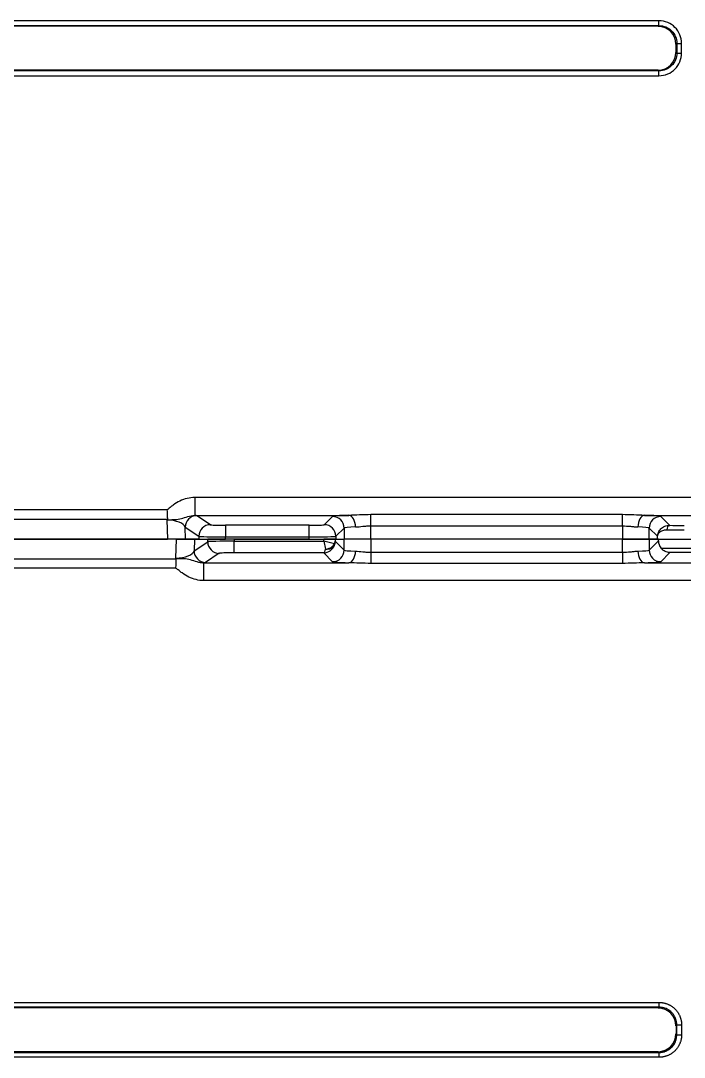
# Model space of a CAD drawing. Header units: millimetres. Extents: x 389 to 17466, y 310 to 5904.
# Drawn here: x 14890.4 to 14964.9, y 4475.6 to 4591.7 of the extents above; entities that cross this region are included whole.
import ezdxf

# ---------------------------------------------------------------- set-up
doc = ezdxf.new("R2010")
doc.units = ezdxf.units.MM

# ---------------------------------------------------------------- blocks, each defined once
blk = doc.blocks.new('YTGUH')
at = {"color": 9, "linetype": 'Continuous', "true_color": 0xc7c8ca}
for p, q in [((1788.28, 1266.16), (1758.43, 1266.16)), ((1788.21, 1264.02), (1788.28, 1266.16)), ((1788.28, 1266.16), (1790.31, 1266.16)), ((1790.31, 1266.16), (1790.27, 1264.84)), ((1790.31, 1266.16), (1791.79, 1266.16)), ((1791.79, 1265.85), (1791.79, 1266.16)), ((1794.78, 1266.16), (1791.79, 1266.16)), ((1794.78, 1266.16), (1794.78, 1265.91)), ((1794.78, 1266.16), (1804.8, 1266.16)), ((1804.8, 1265.91), (1804.8, 1266.16)), ((1806.1, 1266.16), (1804.8, 1266.16)), ((1806.1, 1266.16), (1806.1, 1265.91)), ((1806.1, 1266.16), (1807.1, 1266.16)), ((1807.1, 1264.92), (1807.1, 1266.16)), ((1810.09, 1266.16), (1807.1, 1266.16)), ((1810.09, 1266.16), (1810.09, 1264.68)), ((1838.3, 1266.16), (1810.09, 1266.16)), ((1838.3, 1264.68), (1838.3, 1266.16)), ((1838.3, 1266.16), (1841.3, 1266.16)), ((1841.3, 1266.16), (1841.3, 1264.92)), ((1842.34, 1266.16), (1841.3, 1266.16)), ((1842.34, 1265.95), (1842.34, 1266.16)), ((1842.34, 1266.16), (1862.43, 1266.16)), ((1790.27, 1264.84), (1791.79, 1265.85)), ((1794.78, 1265.91), (1804.8, 1265.91)), ((1794.78, 1264.61), (1794.78, 1265.91)), ((1806, 1265.63), (1804.8, 1265.91)), ((1804.8, 1265.91), (1805.01, 1265.02)), ((1806.1, 1265.91), (1807.1, 1264.92)), ((1841.3, 1264.92), (1842.34, 1265.95)), ((1842.62, 1265.14), (1862.04, 1265.14)), ((1758.44, 1263.94), (1788.27, 1263.94)), ((1788.25, 1263.99), (1788.21, 1264.02)), ((1793.09, 1264.56), (1791.56, 1263.54)), ((1804.8, 1264.61), (1794.78, 1264.61)), ((1805.8, 1263.62), (1804.8, 1264.61)), ((1810.09, 1264.68), (1838.3, 1264.68)), ((1810.09, 1264.68), (1810.09, 1263.43)), ((1838.3, 1264.68), (1838.3, 1263.43)), ((1843.62, 1264.64), (1842.6, 1263.62)), ((1862.04, 1264.64), (1843.62, 1264.64)), ((1788.22, 1262.88), (1758.49, 1262.88)), ((1791.35, 1263.5), (1807.62, 1263.5)), ((1791.35, 1261.5), (1791.35, 1263.5)), ((1838.3, 1263.43), (1810.09, 1263.43)), ((1840.78, 1263.5), (1892.42, 1263.5)), ((1893.34, 1261.5), (1791.35, 1261.5)), ((1704.31, 1214.23), (1842.4, 1214.23)), ((1842.4, 1214.23), (1842.4, 1213.69)), ((1842.4, 1213.69), (1704.31, 1213.69)), ((1842.32, 1213.61), (1704.39, 1213.61)), ((1842.32, 1213.61), (1842.4, 1213.69)), ((1844.4, 1211.7), (1844.31, 1211.61)), ((1844.31, 1211.61), (1844.31, 1210.7)), ((1844.4, 1210.61), (1844.4, 1211.7)), ((1844.4, 1211.7), (1844.94, 1211.7)), ((1844.94, 1211.7), (1844.94, 1210.61)), ((1844.31, 1210.7), (1844.4, 1210.61)), ((1844.4, 1210.61), (1844.94, 1210.61)), ((1704.31, 1208.62), (1842.4, 1208.62)), ((1842.4, 1208.08), (1704.31, 1208.08)), ((1842.32, 1208.71), (1704.39, 1208.71)), ((1842.4, 1208.62), (1842.32, 1208.71)), ((1842.4, 1208.62), (1842.4, 1208.08)), ((1842.4, 844.23), (1704.31, 844.23)), ((1704.31, 843.69), (1842.4, 843.69)), ((1842.32, 843.61), (1704.39, 843.61)), ((1842.4, 843.69), (1842.32, 843.61)), ((1842.4, 843.69), (1842.4, 844.23)), ((1844.31, 841.61), (1844.4, 841.7)), ((1844.31, 840.7), (1844.31, 841.61)), ((1844.4, 841.7), (1844.4, 840.61)), ((1844.4, 841.7), (1844.94, 841.7)), ((1844.94, 840.61), (1844.94, 841.7)), ((1844.4, 840.61), (1844.31, 840.7)), ((1844.4, 840.61), (1844.94, 840.61)), ((1842.32, 838.71), (1704.39, 838.71)), ((1842.32, 838.71), (1842.4, 838.62)), ((1842.4, 838.62), (1704.31, 838.62)), ((1704.31, 838.08), (1842.4, 838.08)), ((1842.4, 838.08), (1842.4, 838.62)), ((1790.35, 790.81), (1790.35, 788.81)), ((1893.34, 790.81), (1790.35, 790.81)), ((1787.22, 789.43), (1759.49, 789.43)), ((1790.35, 788.81), (1807.62, 788.81)), ((1792.09, 787.76), (1790.56, 788.77)), ((1805.8, 788.69), (1804.86, 787.76)), ((1838.3, 788.89), (1810.09, 788.89)), ((1810.09, 787.63), (1810.09, 788.89)), ((1838.3, 787.63), (1838.3, 788.89)), ((1840.78, 788.81), (1892.42, 788.81)), ((1843.6, 787.69), (1842.6, 788.69)), ((1759.44, 788.37), (1787.27, 788.37)), ((1787.25, 788.32), (1787.21, 788.3)), ((1787.21, 788.3), (1787.28, 786.16)), ((1803.16, 787.7), (1793.78, 787.7)), ((1793.78, 787.7), (1793.78, 786.4)), ((1803.16, 786.4), (1803.16, 787.7)), ((1810.09, 787.63), (1838.3, 787.63)), ((1810.09, 786.16), (1810.09, 787.63)), ((1838.3, 787.63), (1838.3, 786.16)), ((1789.31, 786.16), (1789.27, 787.47)), ((1789.27, 787.47), (1790.79, 786.46)), ((1790.79, 786.46), (1790.79, 786.16)), ((1793.78, 786.16), (1793.78, 786.4)), ((1793.78, 786.4), (1803.16, 786.4)), ((1803.16, 786.16), (1803.16, 786.4)), ((1806.16, 786.46), (1807.1, 787.39)), ((1806.16, 786.46), (1806.16, 786.16)), ((1807.1, 787.39), (1807.1, 786.16)), ((1841.3, 786.16), (1841.3, 787.39)), ((1841.3, 787.39), (1842.23, 786.46)), ((1842.23, 786.16), (1842.23, 786.46)), ((1759.43, 786.16), (1787.28, 786.16)), ((1789.31, 786.16), (1787.28, 786.16)), ((1790.79, 786.16), (1789.31, 786.16)), ((1790.79, 786.16), (1793.78, 786.16)), ((1803.16, 786.16), (1793.78, 786.16)), ((1803.16, 786.16), (1806.16, 786.16)), ((1806.16, 786.16), (1807.1, 786.16)), ((1810.09, 786.16), (1807.1, 786.16)), ((1838.3, 786.16), (1810.09, 786.16)), ((1841.3, 786.16), (1838.3, 786.16)), ((1841.3, 786.16), (1842.23, 786.16)), ((1842.23, 786.16), (1845.23, 786.16))]:
    blk.add_line(p, q, dxfattribs=at)
for centre, major_axis, ratio, start_param, end_param in [((1794.78, 1265.85), (-3, 0), 0.019788, 4.712389, 6.230825), ((1793.09, 1265.85), (-0.72, 1.08), 0.998023, 0.983941, 2.552911), ((1804.8, 1265.91), (0.54, 1.19), 0.988133, 3.572817, 4.783775), ((1804.8, 1265.91), (0.01, 1.3), 0.222706, 3.178322, 3.963111), ((1805.8, 1264.92), (-0.919, -0.919), 0.998783, 0.786007, 2.355586), ((1804.8, 1265.91), (1.3, 0.04), 0.593526, 5.870649, 6.229269), ((1805.54, 1265.64), (-0.46, 0.195), 0.685021, 3.203282, 3.695879), ((1805.54, 1265.63), (0.456, -0.205), 0.69482, 0.078462, 0.573236), ((1804.8, 1265.91), (1.2, 0.51), 0.96994, 5.512051, 5.870672), ((1810.09, 1264.92), (-3, 0), 0.050053, 0.034907, 0.957024), ((1838.3, 1264.92), (-3, 0), 0.050053, 2.184569, 3.106686), ((1842.6, 1264.92), (0.919, -0.919), 0.998783, 3.9276, 5.497178), ((1843.64, 1265.96), (-0.92, -0.92), 0.998783, 5.498396, 6.177197), ((1788.27, 1264.85), (2, 0.07), 0.41429, 4.66696, 6.193453), ((1791.56, 1264.84), (-0.72, 1.08), 0.998023, 0.983941, 2.552911), ((1794.78, 1264.55), (-1.7, 0), 0.034921, 4.712389, 6.230825), ((1807.62, 1264.8), (-0.03, -1.3), 0.575839, 0.0427, 1.584963), ((1840.78, 1264.8), (0.03, -1.3), 0.575839, 4.698222, 6.240485), ((1788.27, 1263.55), (3.3, 0), 0.042162, 5.917496, 6.219885), ((1810.09, 1263.62), (-4.3, 0), 0.034921, 0.034907, 0.957024), ((1838.3, 1263.62), (-4.3, 0), 0.034921, 2.184569, 3.106686), ((1842.3, 1211.6), (1.42, 1.42), 0.992433, 5.501585, 7.064785), ((1842.3, 1210.71), (1.42, -1.42), 0.992433, 5.501585, 7.064785), ((1842.3, 841.6), (1.42, 1.42), 0.992433, 5.501585, 7.064785), ((1842.3, 840.71), (1.42, -1.42), 0.992433, 5.501585, 7.064785), ((1790.56, 787.47), (-0.72, -1.08), 0.998023, 3.730274, 5.299244), ((1787.27, 788.76), (-3.3, 0), 0.042162, 3.204893, 3.507282), ((1810.09, 788.69), (-4.3, 0), 0.034921, 5.326162, 6.248279), ((1805.8, 787.39), (-0.919, 0.919), 0.998783, 3.9276, 5.497178), ((1807.62, 787.51), (-0.03, 1.3), 0.575839, 4.698222, 6.240485), ((1840.78, 787.51), (0.03, 1.3), 0.575839, 0.0427, 1.584963), ((1838.3, 788.69), (-4.3, 0), 0.034921, 3.176499, 4.098616), ((1842.6, 787.39), (0.919, 0.919), 0.998783, 0.786007, 2.355586), ((1787.27, 787.46), (-2, 0.07), 0.41429, 3.231325, 4.757818), ((1792.09, 786.46), (-0.72, -1.08), 0.998023, 3.730274, 5.299244), ((1793.78, 787.76), (-1.7, 0), 0.034921, 0.05236, 1.570796), ((1803.16, 787.76), (-1.7, 0), 0.034921, 1.570796, 3.106686), ((1804.86, 786.46), (0.919, -0.919), 0.998783, 0.786007, 2.355586), ((1843.6, 787.19), (0.015, 0.5), 0.654228, 0.046162, 1.590566), ((1845.23, 787.76), (-2.5, 0), 0.034921, 0.857409, 1.570796), ((1793.78, 786.46), (-3, 0), 0.019788, 0.05236, 1.570796), ((1803.16, 786.46), (-3, 0), 0.019788, 1.570796, 3.106686), ((1810.09, 787.39), (-3, 0), 0.050053, 5.326162, 6.248279), ((1838.3, 787.39), (-3, 0), 0.050053, 3.176499, 4.098616), ((1845.23, 787.26), (-3, 0), 0.029101, 0.857409, 1.570796)]:
    blk.add_ellipse(centre, major_axis=major_axis, ratio=ratio, start_param=start_param, end_param=end_param, dxfattribs=at)
for points, knots in [([(1805.01, 1265.02), (1805.12, 1265.04), (1805.23, 1265.06), (1805.44, 1265.12), (1805.54, 1265.17), (1805.72, 1265.28), (1805.8, 1265.34), (1805.92, 1265.48), (1805.97, 1265.55), (1806, 1265.63)], [0, 0, 0, 0, 0.25, 0.25, 0.5, 0.5, 0.75, 0.75, 1, 1, 1, 1]), ([(1805.01, 1265.02), (1805.12, 1265.02), (1805.23, 1265.02), (1805.44, 1265.06), (1805.54, 1265.08), (1805.72, 1265.16), (1805.8, 1265.21), (1805.93, 1265.33), (1805.97, 1265.39), (1806.01, 1265.46)], [0, 0, 0, 0, 0.25, 0.25, 0.5, 0.5, 0.75, 0.75, 1, 1, 1, 1]), ([(1843.62, 1264.64), (1843.44, 1264.64), (1843.26, 1264.68), (1843.01, 1264.81), (1842.92, 1264.86), (1842.77, 1264.98), (1842.69, 1265.06), (1842.62, 1265.14)], [0, 0, 0, 0, 0.5, 0.5, 0.75, 0.75, 1, 1, 1, 1]), ([(1788.22, 1262.88), (1788.23, 1262.97), (1788.24, 1263.07), (1788.25, 1263.25), (1788.25, 1263.34), (1788.26, 1263.61), (1788.27, 1263.78), (1788.27, 1263.94)], [0, 0, 0, 0, 0.25, 0.25, 0.5, 0.5, 1, 1, 1, 1]), ([(1788.25, 1263.99), (1788.4, 1263.99), (1788.54, 1263.99), (1788.83, 1263.99), (1788.97, 1263.98), (1789.37, 1263.96), (1789.61, 1263.92), (1790.08, 1263.79), (1790.31, 1263.7), (1790.68, 1263.59), (1790.81, 1263.56), (1791.07, 1263.51), (1791.21, 1263.5), (1791.35, 1263.5)], [0, 0, 0, 0, 0.125, 0.125, 0.25, 0.25, 0.5, 0.5, 0.75, 0.75, 0.875, 0.875, 1, 1, 1, 1]), ([(1808.37, 1264.8), (1808.62, 1264.79), (1808.89, 1264.76), (1809.33, 1264.71), (1809.48, 1264.7), (1809.78, 1264.68), (1809.94, 1264.68), (1810.09, 1264.68)], [0, 0, 0, 0, 0.5, 0.5, 0.75, 0.75, 1, 1, 1, 1]), ([(1838.3, 1264.68), (1838.61, 1264.68), (1838.91, 1264.7), (1839.35, 1264.74), (1839.49, 1264.76), (1839.77, 1264.78), (1839.9, 1264.8), (1840.03, 1264.8)], [0, 0, 0, 0, 0.5, 0.5, 0.75, 0.75, 1, 1, 1, 1]), ([(1791.35, 1261.5), (1791.06, 1261.5), (1790.77, 1261.54), (1790.21, 1261.67), (1789.93, 1261.77), (1789.41, 1262.03), (1789.16, 1262.18), (1788.8, 1262.44), (1788.69, 1262.53), (1788.52, 1262.67), (1788.46, 1262.72), (1788.38, 1262.78), (1788.35, 1262.81), (1788.29, 1262.85), (1788.26, 1262.87), (1788.22, 1262.88)], [0, 0, 0, 0, 0.25, 0.25, 0.5, 0.5, 0.75, 0.75, 0.875, 0.875, 0.9375, 0.9375, 0.96875, 0.96875, 1, 1, 1, 1]), ([(1810.09, 1263.43), (1809.67, 1263.43), (1809.24, 1263.44), (1808.41, 1263.47), (1808.01, 1263.5), (1807.62, 1263.5)], [0, 0, 0, 0, 0.5, 0.5, 1, 1, 1, 1]), ([(1840.78, 1263.5), (1840.39, 1263.5), (1839.98, 1263.47), (1839.15, 1263.44), (1838.72, 1263.43), (1838.3, 1263.43)], [0, 0, 0, 0, 0.5, 0.5, 1, 1, 1, 1]), ([(1844.4, 1211.7), (1844.39, 1211.74), (1844.39, 1211.83), (1844.38, 1211.97), (1844.36, 1212.1), (1844.32, 1212.23), (1844.29, 1212.36), (1844.24, 1212.48), (1844.18, 1212.6), (1844.12, 1212.71), (1844.05, 1212.82), (1843.98, 1212.92), (1843.9, 1213.02), (1843.79, 1213.14), (1843.63, 1213.28), (1843.42, 1213.42), (1843.19, 1213.54), (1842.94, 1213.62), (1842.67, 1213.68), (1842.49, 1213.69), (1842.4, 1213.69)], [0, 0, 0, 0, 0.043878, 0.087345, 0.130404, 0.173058, 0.215311, 0.257165, 0.298626, 0.339695, 0.380376, 0.420674, 0.460592, 0.500135, 0.579552, 0.660487, 0.742971, 0.827034, 0.912701, 1, 1, 1, 1]), ([(1842.4, 1208.62), (1842.45, 1208.62), (1842.54, 1208.62), (1842.68, 1208.64), (1842.81, 1208.66), (1842.94, 1208.69), (1843.06, 1208.73), (1843.19, 1208.78), (1843.31, 1208.83), (1843.42, 1208.9), (1843.53, 1208.96), (1843.63, 1209.04), (1843.72, 1209.12), (1843.85, 1209.23), (1843.98, 1209.39), (1844.13, 1209.6), (1844.24, 1209.83), (1844.33, 1210.08), (1844.38, 1210.34), (1844.39, 1210.52), (1844.4, 1210.61)], [0, 0, 0, 0, 0.043878, 0.087345, 0.130404, 0.173058, 0.215311, 0.257165, 0.298626, 0.339695, 0.380376, 0.420674, 0.460592, 0.500135, 0.579552, 0.660487, 0.742971, 0.827034, 0.912701, 1, 1, 1, 1]), ([(1844.94, 841.7), (1844.94, 842.03), (1844.87, 842.36), (1844.62, 842.98), (1844.43, 843.26), (1843.96, 843.73), (1843.68, 843.91), (1843.07, 844.17), (1842.74, 844.23), (1842.4, 844.23)], [0, 0, 0, 0, 0.25, 0.25, 0.5, 0.5, 0.75, 0.75, 1, 1, 1, 1]), ([(1842.4, 843.69), (1842.66, 843.69), (1842.93, 843.64), (1843.41, 843.44), (1843.63, 843.29), (1844, 842.92), (1844.15, 842.7), (1844.34, 842.22), (1844.4, 841.96), (1844.4, 841.7)], [0, 0, 0, 0, 0.25, 0.25, 0.5, 0.5, 0.75, 0.75, 1, 1, 1, 1]), ([(1842.4, 838.08), (1842.74, 838.08), (1843.07, 838.14), (1843.68, 838.4), (1843.96, 838.59), (1844.43, 839.06), (1844.62, 839.34), (1844.87, 839.95), (1844.94, 840.28), (1844.94, 840.61)], [0, 0, 0, 0, 0.25, 0.25, 0.5, 0.5, 0.75, 0.75, 1, 1, 1, 1]), ([(1844.4, 840.61), (1844.4, 840.35), (1844.34, 840.09), (1844.15, 839.61), (1844, 839.39), (1843.63, 839.02), (1843.41, 838.87), (1842.93, 838.67), (1842.66, 838.62), (1842.4, 838.62)], [0, 0, 0, 0, 0.25, 0.25, 0.5, 0.5, 0.75, 0.75, 1, 1, 1, 1]), ([(1790.35, 790.81), (1790.06, 790.81), (1789.77, 790.77), (1789.21, 790.64), (1788.93, 790.54), (1788.41, 790.28), (1788.16, 790.13), (1787.8, 789.87), (1787.69, 789.78), (1787.52, 789.64), (1787.46, 789.59), (1787.38, 789.53), (1787.35, 789.5), (1787.29, 789.46), (1787.26, 789.44), (1787.22, 789.43)], [0, 0, 0, 0, 0.25, 0.25, 0.5, 0.5, 0.75, 0.75, 0.875, 0.875, 0.9375, 0.9375, 0.96875, 0.96875, 1, 1, 1, 1]), ([(1787.22, 789.43), (1787.23, 789.34), (1787.24, 789.25), (1787.25, 789.06), (1787.25, 788.97), (1787.26, 788.7), (1787.27, 788.53), (1787.27, 788.37)], [0, 0, 0, 0, 0.25, 0.25, 0.5, 0.5, 1, 1, 1, 1]), ([(1787.25, 788.32), (1787.4, 788.32), (1787.54, 788.32), (1787.83, 788.33), (1787.97, 788.33), (1788.37, 788.35), (1788.61, 788.4), (1789.08, 788.52), (1789.31, 788.61), (1789.8, 788.75), (1790.06, 788.81), (1790.35, 788.81)], [0, 0, 0, 0, 0.125, 0.125, 0.25, 0.25, 0.5, 0.5, 0.75, 0.75, 1, 1, 1, 1]), ([(1810.09, 788.89), (1809.67, 788.89), (1809.24, 788.87), (1808.41, 788.84), (1808.01, 788.82), (1807.62, 788.81)], [0, 0, 0, 0, 0.5, 0.5, 1, 1, 1, 1]), ([(1840.78, 788.81), (1840.39, 788.82), (1839.98, 788.84), (1839.15, 788.87), (1838.72, 788.89), (1838.3, 788.89)], [0, 0, 0, 0, 0.5, 0.5, 1, 1, 1, 1]), ([(1787.27, 788.37), (1787.27, 788.36), (1787.27, 788.36), (1787.27, 788.34), (1787.26, 788.34), (1787.26, 788.33), (1787.25, 788.33), (1787.25, 788.32)], [0, 0, 0, 0, 0.362071, 0.362071, 0.723957, 0.723957, 1, 1, 1, 1]), ([(1808.37, 787.51), (1808.62, 787.52), (1808.89, 787.56), (1809.33, 787.6), (1809.48, 787.61), (1809.78, 787.63), (1809.94, 787.63), (1810.09, 787.63)], [0, 0, 0, 0, 0.5, 0.5, 0.75, 0.75, 1, 1, 1, 1]), ([(1838.3, 787.63), (1838.61, 787.63), (1838.91, 787.61), (1839.35, 787.57), (1839.49, 787.55), (1839.77, 787.53), (1839.9, 787.52), (1840.03, 787.51)], [0, 0, 0, 0, 0.5, 0.5, 0.75, 0.75, 1, 1, 1, 1]), ([(1842.23, 786.46), (1842.24, 786.53), (1842.25, 786.61), (1842.28, 786.76), (1842.31, 786.83), (1842.4, 787.04), (1842.49, 787.18), (1842.72, 787.41), (1842.87, 787.51), (1843.21, 787.66), (1843.39, 787.7), (1843.6, 787.69)], [0, 0, 0, 0, 0.125, 0.125, 0.25, 0.25, 0.5, 0.5, 0.75, 0.75, 1, 1, 1, 1]), ([(1842.23, 786.46), (1842.24, 786.55), (1842.27, 786.63), (1842.36, 786.8), (1842.43, 786.88), (1842.6, 787.02), (1842.7, 787.08), (1842.96, 787.17), (1843.1, 787.2), (1843.27, 787.19)], [0, 0, 0, 0, 0.25, 0.25, 0.5, 0.5, 0.75, 0.75, 1, 1, 1, 1])]:
    blk.add_open_spline(points, degree=3, knots=knots, dxfattribs=at)
for points, degree in [([(1806, 1265.64), (1806, 1265.64), (1806, 1265.64), (1806, 1265.63)], 3), ([(1806.01, 1265.46), (1806.01, 1265.46), (1806.01, 1265.46), (1806.01, 1265.46)], 3), ([(1788.27, 1263.94), (1788.27, 1263.97), (1788.25, 1263.99)], 2), ([(1842.4, 1214.23), (1842.91, 1214.23), (1843.84, 1213.85), (1844.55, 1213.14), (1844.94, 1212.2), (1844.94, 1211.7)], 2), ([(1844.94, 1210.61), (1844.94, 1210.11), (1844.55, 1209.18), (1843.84, 1208.46), (1842.91, 1208.08), (1842.4, 1208.08)], 2)]:
    blk.add_open_spline(points, degree=degree, dxfattribs=at)
blk = doc.blocks.new('*U186')
blk.add_blockref('YTGUH', (-1773.36, -1030.16))
blk = doc.blocks.new('*U187')
at = {"color": 0, "linetype": 'ByBlock', "lineweight": -2, "transparency": 16777216}
for p in [(0, 2880), (0, 2400)]:
    blk.add_blockref('*U186', p, dxfattribs=at)

msp = doc.modelspace()

# ---------------------------------------------------------------- block references
msp.add_blockref('*U187', (14892.979, 1897.6281))

doc.saveas('drawing.dxf')
